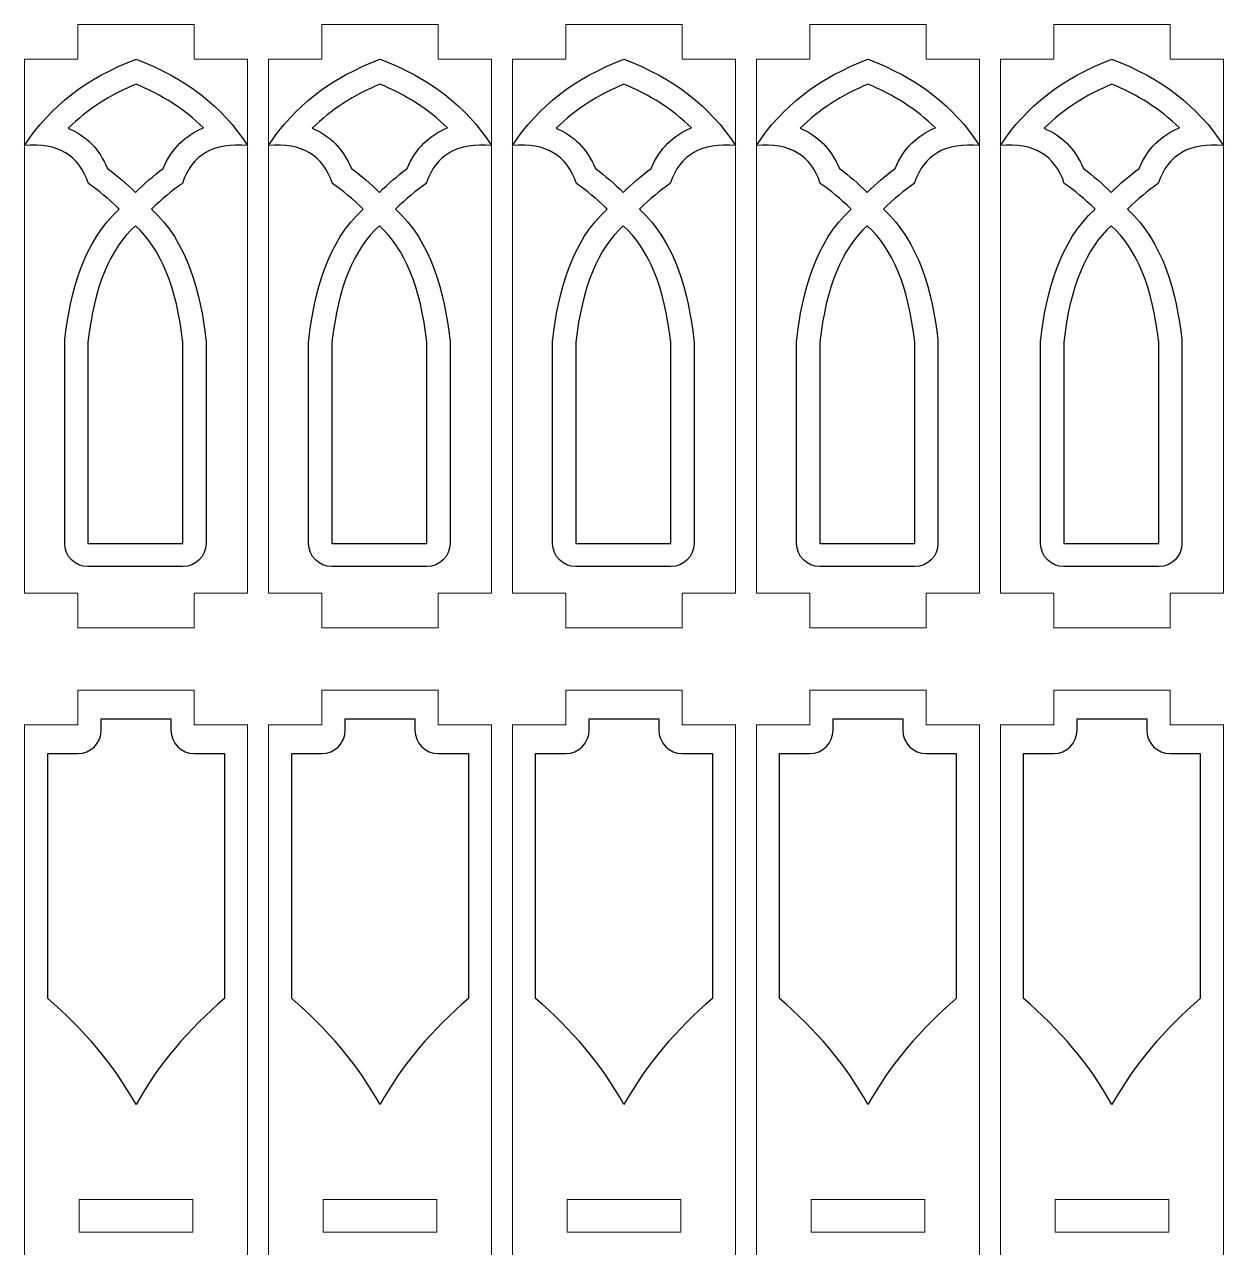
# Model space of a CAD drawing. Header units: centimetres. Extents: x -57 to 189, y -76 to 83.
# Drawn here: x 42.42 to 52.74, y -22.04 to -11.51 of the extents above; entities that cross this region are included whole.
import ezdxf

# ---------------------------------------------------------------- set-up
doc = ezdxf.new("R2010")
doc.units = ezdxf.units.CM
doc.header["$MEASUREMENT"] = 0
doc.layers.add('DEFAULT', color=7, linetype='Continuous')
doc.layers.add('layer 1', color=7, linetype='Continuous')

msp = doc.modelspace()

# ---------------------------------------------------------------- linework, layer by layer
at = {"layer": 'DEFAULT', "color": 250}
for points, knots in [([(43.98282, -14.22274), (43.93782, -13.82551), (43.82264, -13.37713), (43.51464, -13.0995), (43.51464, -13.0995), (43.60508, -13.0118), (43.69356, -12.93798), (43.78004, -12.87805), (43.78004, -12.87805), (43.86234, -12.63173), (44.04965, -12.52358), (44.34198, -12.55361), (44.34198, -12.55361), (44.12341, -12.21531), (43.80325, -11.96756), (43.38148, -11.81036), (43.38148, -11.81036), (42.96021, -11.96737), (42.64031, -12.21472), (42.42176, -12.55241), (42.42176, -12.55241), (42.70696, -12.5267), (42.89012, -12.63525), (42.97124, -12.87805), (42.97124, -12.87805), (43.05772, -12.93798), (43.14619, -13.01181), (43.23663, -13.0995), (43.23663, -13.0995), (42.92843, -13.37732), (42.81332, -13.82612), (42.76841, -14.22332), (42.76841, -14.22332), (42.76752, -14.23116), (42.76714, -14.23789), (42.76714, -14.24579), (42.76714, -14.24579), (42.76714, -14.24579), (42.76714, -15.97733), (42.76714, -15.97733), (42.76714, -15.97733), (42.76714, -16.08749), (42.85698, -16.17733), (42.96714, -16.17733), (42.96714, -16.17733), (42.96714, -16.17733), (43.78418, -16.17733), (43.78418, -16.17733), (43.78418, -16.17733), (43.89434, -16.17733), (43.98418, -16.08749), (43.98418, -15.97733), (43.98418, -15.97733), (43.98418, -15.97733), (43.98418, -14.24605), (43.98418, -14.24605), (43.98418, -14.24605), (43.98418, -14.23784), (43.98377, -14.23077), (43.98282, -14.22274)], [0, 0, 0, 0, 0.0625, 0.0625, 0.0625, 0.0625, 0.125, 0.125, 0.125, 0.125, 0.1875, 0.1875, 0.1875, 0.1875, 0.25, 0.25, 0.25, 0.25, 0.3125, 0.3125, 0.3125, 0.3125, 0.375, 0.375, 0.375, 0.375, 0.4375, 0.4375, 0.4375, 0.4375, 0.5, 0.5, 0.5, 0.5, 0.5625, 0.5625, 0.5625, 0.5625, 0.625, 0.625, 0.625, 0.625, 0.6875, 0.6875, 0.6875, 0.6875, 0.75, 0.75, 0.75, 0.75, 0.8125, 0.8125, 0.8125, 0.8125, 0.875, 0.875, 0.875, 0.875, 1, 1, 1, 1]), ([(46.08282, -14.22274), (46.03782, -13.82551), (45.92264, -13.37713), (45.61464, -13.0995), (45.61464, -13.0995), (45.70508, -13.0118), (45.79356, -12.93798), (45.88004, -12.87805), (45.88004, -12.87805), (45.96234, -12.63173), (46.14965, -12.52358), (46.44198, -12.55361), (46.44198, -12.55361), (46.22341, -12.21531), (45.90325, -11.96756), (45.48148, -11.81036), (45.48148, -11.81036), (45.06021, -11.96737), (44.74031, -12.21472), (44.52176, -12.55241), (44.52176, -12.55241), (44.80696, -12.5267), (44.99012, -12.63525), (45.07124, -12.87805), (45.07124, -12.87805), (45.15772, -12.93798), (45.24619, -13.01181), (45.33663, -13.0995), (45.33663, -13.0995), (45.02843, -13.37732), (44.91332, -13.82612), (44.86841, -14.22332), (44.86841, -14.22332), (44.86752, -14.23116), (44.86714, -14.23789), (44.86714, -14.24579), (44.86714, -14.24579), (44.86714, -14.24579), (44.86714, -15.97733), (44.86714, -15.97733), (44.86714, -15.97733), (44.86714, -16.08749), (44.95698, -16.17733), (45.06714, -16.17733), (45.06714, -16.17733), (45.06714, -16.17733), (45.88418, -16.17733), (45.88418, -16.17733), (45.88418, -16.17733), (45.99434, -16.17733), (46.08418, -16.08749), (46.08418, -15.97733), (46.08418, -15.97733), (46.08418, -15.97733), (46.08418, -14.24605), (46.08418, -14.24605), (46.08418, -14.24605), (46.08418, -14.23784), (46.08377, -14.23077), (46.08282, -14.22274)], [0, 0, 0, 0, 0.0625, 0.0625, 0.0625, 0.0625, 0.125, 0.125, 0.125, 0.125, 0.1875, 0.1875, 0.1875, 0.1875, 0.25, 0.25, 0.25, 0.25, 0.3125, 0.3125, 0.3125, 0.3125, 0.375, 0.375, 0.375, 0.375, 0.4375, 0.4375, 0.4375, 0.4375, 0.5, 0.5, 0.5, 0.5, 0.5625, 0.5625, 0.5625, 0.5625, 0.625, 0.625, 0.625, 0.625, 0.6875, 0.6875, 0.6875, 0.6875, 0.75, 0.75, 0.75, 0.75, 0.8125, 0.8125, 0.8125, 0.8125, 0.875, 0.875, 0.875, 0.875, 1, 1, 1, 1]), ([(48.18282, -14.22274), (48.13782, -13.82551), (48.02264, -13.37713), (47.71464, -13.0995), (47.71464, -13.0995), (47.80508, -13.0118), (47.89356, -12.93798), (47.98004, -12.87805), (47.98004, -12.87805), (48.06234, -12.63173), (48.24965, -12.52358), (48.54198, -12.55361), (48.54198, -12.55361), (48.32341, -12.21531), (48.00325, -11.96756), (47.58148, -11.81036), (47.58148, -11.81036), (47.16021, -11.96737), (46.84031, -12.21472), (46.62176, -12.55241), (46.62176, -12.55241), (46.90696, -12.5267), (47.09012, -12.63525), (47.17124, -12.87805), (47.17124, -12.87805), (47.25772, -12.93798), (47.34619, -13.01181), (47.43663, -13.0995), (47.43663, -13.0995), (47.12843, -13.37732), (47.01332, -13.82612), (46.96841, -14.22332), (46.96841, -14.22332), (46.96752, -14.23116), (46.96714, -14.23789), (46.96714, -14.24579), (46.96714, -14.24579), (46.96714, -14.24579), (46.96714, -15.97733), (46.96714, -15.97733), (46.96714, -15.97733), (46.96714, -16.08749), (47.05698, -16.17733), (47.16714, -16.17733), (47.16714, -16.17733), (47.16714, -16.17733), (47.98418, -16.17733), (47.98418, -16.17733), (47.98418, -16.17733), (48.09434, -16.17733), (48.18418, -16.08749), (48.18418, -15.97733), (48.18418, -15.97733), (48.18418, -15.97733), (48.18418, -14.24605), (48.18418, -14.24605), (48.18418, -14.24605), (48.18418, -14.23784), (48.18377, -14.23077), (48.18282, -14.22274)], [0, 0, 0, 0, 0.0625, 0.0625, 0.0625, 0.0625, 0.125, 0.125, 0.125, 0.125, 0.1875, 0.1875, 0.1875, 0.1875, 0.25, 0.25, 0.25, 0.25, 0.3125, 0.3125, 0.3125, 0.3125, 0.375, 0.375, 0.375, 0.375, 0.4375, 0.4375, 0.4375, 0.4375, 0.5, 0.5, 0.5, 0.5, 0.5625, 0.5625, 0.5625, 0.5625, 0.625, 0.625, 0.625, 0.625, 0.6875, 0.6875, 0.6875, 0.6875, 0.75, 0.75, 0.75, 0.75, 0.8125, 0.8125, 0.8125, 0.8125, 0.875, 0.875, 0.875, 0.875, 1, 1, 1, 1]), ([(50.28282, -14.22274), (50.23782, -13.82551), (50.12264, -13.37713), (49.81464, -13.0995), (49.81464, -13.0995), (49.90508, -13.0118), (49.99356, -12.93798), (50.08004, -12.87805), (50.08004, -12.87805), (50.16234, -12.63173), (50.34965, -12.52358), (50.64198, -12.55361), (50.64198, -12.55361), (50.42341, -12.21531), (50.10325, -11.96756), (49.68148, -11.81036), (49.68148, -11.81036), (49.26021, -11.96737), (48.94031, -12.21472), (48.72176, -12.55241), (48.72176, -12.55241), (49.00696, -12.5267), (49.19012, -12.63525), (49.27124, -12.87805), (49.27124, -12.87805), (49.35772, -12.93798), (49.44619, -13.01181), (49.53663, -13.0995), (49.53663, -13.0995), (49.22843, -13.37732), (49.11332, -13.82612), (49.06841, -14.22332), (49.06841, -14.22332), (49.06752, -14.23116), (49.06714, -14.23789), (49.06714, -14.24579), (49.06714, -14.24579), (49.06714, -14.24579), (49.06714, -15.97733), (49.06714, -15.97733), (49.06714, -15.97733), (49.06714, -16.08749), (49.15698, -16.17733), (49.26714, -16.17733), (49.26714, -16.17733), (49.26714, -16.17733), (50.08418, -16.17733), (50.08418, -16.17733), (50.08418, -16.17733), (50.19434, -16.17733), (50.28418, -16.08749), (50.28418, -15.97733), (50.28418, -15.97733), (50.28418, -15.97733), (50.28418, -14.24605), (50.28418, -14.24605), (50.28418, -14.24605), (50.28418, -14.23784), (50.28377, -14.23077), (50.28282, -14.22274)], [0, 0, 0, 0, 0.0625, 0.0625, 0.0625, 0.0625, 0.125, 0.125, 0.125, 0.125, 0.1875, 0.1875, 0.1875, 0.1875, 0.25, 0.25, 0.25, 0.25, 0.3125, 0.3125, 0.3125, 0.3125, 0.375, 0.375, 0.375, 0.375, 0.4375, 0.4375, 0.4375, 0.4375, 0.5, 0.5, 0.5, 0.5, 0.5625, 0.5625, 0.5625, 0.5625, 0.625, 0.625, 0.625, 0.625, 0.6875, 0.6875, 0.6875, 0.6875, 0.75, 0.75, 0.75, 0.75, 0.8125, 0.8125, 0.8125, 0.8125, 0.875, 0.875, 0.875, 0.875, 1, 1, 1, 1]), ([(52.38282, -14.22274), (52.33782, -13.82551), (52.22264, -13.37713), (51.91464, -13.0995), (51.91464, -13.0995), (52.00508, -13.0118), (52.09356, -12.93798), (52.18004, -12.87805), (52.18004, -12.87805), (52.26234, -12.63173), (52.44965, -12.52358), (52.74198, -12.55361), (52.74198, -12.55361), (52.52341, -12.21531), (52.20325, -11.96756), (51.78148, -11.81036), (51.78148, -11.81036), (51.36021, -11.96737), (51.04031, -12.21472), (50.82176, -12.55241), (50.82176, -12.55241), (51.10696, -12.5267), (51.29012, -12.63525), (51.37124, -12.87805), (51.37124, -12.87805), (51.45772, -12.93798), (51.54619, -13.01181), (51.63663, -13.0995), (51.63663, -13.0995), (51.32843, -13.37732), (51.21332, -13.82612), (51.16841, -14.22332), (51.16841, -14.22332), (51.16752, -14.23116), (51.16714, -14.23789), (51.16714, -14.24579), (51.16714, -14.24579), (51.16714, -14.24579), (51.16714, -15.97733), (51.16714, -15.97733), (51.16714, -15.97733), (51.16714, -16.08749), (51.25698, -16.17733), (51.36714, -16.17733), (51.36714, -16.17733), (51.36714, -16.17733), (52.18418, -16.17733), (52.18418, -16.17733), (52.18418, -16.17733), (52.29434, -16.17733), (52.38418, -16.08749), (52.38418, -15.97733), (52.38418, -15.97733), (52.38418, -15.97733), (52.38418, -14.24605), (52.38418, -14.24605), (52.38418, -14.24605), (52.38418, -14.23784), (52.38377, -14.23077), (52.38282, -14.22274)], [0, 0, 0, 0, 0.0625, 0.0625, 0.0625, 0.0625, 0.125, 0.125, 0.125, 0.125, 0.1875, 0.1875, 0.1875, 0.1875, 0.25, 0.25, 0.25, 0.25, 0.3125, 0.3125, 0.3125, 0.3125, 0.375, 0.375, 0.375, 0.375, 0.4375, 0.4375, 0.4375, 0.4375, 0.5, 0.5, 0.5, 0.5, 0.5625, 0.5625, 0.5625, 0.5625, 0.625, 0.625, 0.625, 0.625, 0.6875, 0.6875, 0.6875, 0.6875, 0.75, 0.75, 0.75, 0.75, 0.8125, 0.8125, 0.8125, 0.8125, 0.875, 0.875, 0.875, 0.875, 1, 1, 1, 1]), ([(43.13675, -12.75071), (43.06411, -12.57986), (42.94646, -12.46563), (42.79762, -12.40396), (42.79762, -12.40396), (42.96231, -12.23969), (43.15993, -12.11617), (43.38148, -12.02512), (43.38148, -12.02512), (43.60154, -12.11556), (43.79796, -12.23802), (43.96197, -12.40061), (43.96197, -12.40061), (43.80955, -12.46124), (43.68871, -12.57618), (43.61453, -12.75071), (43.61453, -12.75071), (43.53064, -12.81304), (43.45108, -12.88237), (43.37564, -12.95557), (43.37564, -12.95557), (43.3002, -12.88237), (43.22063, -12.81303), (43.13675, -12.75071)], [0, 0, 0, 0, 0.14285714, 0.14285714, 0.14285714, 0.14285714, 0.28571429, 0.28571429, 0.28571429, 0.28571429, 0.42857143, 0.42857143, 0.42857143, 0.42857143, 0.57142857, 0.57142857, 0.57142857, 0.57142857, 0.71428571, 0.71428571, 0.71428571, 0.71428571, 1, 1, 1, 1]), ([(45.23675, -12.75071), (45.16411, -12.57986), (45.04646, -12.46563), (44.89762, -12.40396), (44.89762, -12.40396), (45.06231, -12.23969), (45.25993, -12.11617), (45.48148, -12.02512), (45.48148, -12.02512), (45.70154, -12.11556), (45.89796, -12.23802), (46.06197, -12.40061), (46.06197, -12.40061), (45.90955, -12.46124), (45.78871, -12.57618), (45.71453, -12.75071), (45.71453, -12.75071), (45.63064, -12.81304), (45.55108, -12.88237), (45.47564, -12.95557), (45.47564, -12.95557), (45.4002, -12.88237), (45.32063, -12.81303), (45.23675, -12.75071)], [0, 0, 0, 0, 0.14285714, 0.14285714, 0.14285714, 0.14285714, 0.28571429, 0.28571429, 0.28571429, 0.28571429, 0.42857143, 0.42857143, 0.42857143, 0.42857143, 0.57142857, 0.57142857, 0.57142857, 0.57142857, 0.71428571, 0.71428571, 0.71428571, 0.71428571, 1, 1, 1, 1]), ([(47.33675, -12.75071), (47.26411, -12.57986), (47.14646, -12.46563), (46.99762, -12.40396), (46.99762, -12.40396), (47.16231, -12.23969), (47.35993, -12.11617), (47.58148, -12.02512), (47.58148, -12.02512), (47.80154, -12.11556), (47.99796, -12.23802), (48.16197, -12.40061), (48.16197, -12.40061), (48.00955, -12.46124), (47.88871, -12.57618), (47.81453, -12.75071), (47.81453, -12.75071), (47.73064, -12.81304), (47.65108, -12.88237), (47.57564, -12.95557), (47.57564, -12.95557), (47.5002, -12.88237), (47.42063, -12.81303), (47.33675, -12.75071)], [0, 0, 0, 0, 0.14285714, 0.14285714, 0.14285714, 0.14285714, 0.28571429, 0.28571429, 0.28571429, 0.28571429, 0.42857143, 0.42857143, 0.42857143, 0.42857143, 0.57142857, 0.57142857, 0.57142857, 0.57142857, 0.71428571, 0.71428571, 0.71428571, 0.71428571, 1, 1, 1, 1]), ([(49.43675, -12.75071), (49.36411, -12.57986), (49.24646, -12.46563), (49.09762, -12.40396), (49.09762, -12.40396), (49.26231, -12.23969), (49.45993, -12.11617), (49.68148, -12.02512), (49.68148, -12.02512), (49.90154, -12.11556), (50.09796, -12.23802), (50.26197, -12.40061), (50.26197, -12.40061), (50.10955, -12.46124), (49.98871, -12.57618), (49.91453, -12.75071), (49.91453, -12.75071), (49.83064, -12.81304), (49.75108, -12.88237), (49.67564, -12.95557), (49.67564, -12.95557), (49.6002, -12.88237), (49.52063, -12.81303), (49.43675, -12.75071)], [0, 0, 0, 0, 0.14285714, 0.14285714, 0.14285714, 0.14285714, 0.28571429, 0.28571429, 0.28571429, 0.28571429, 0.42857143, 0.42857143, 0.42857143, 0.42857143, 0.57142857, 0.57142857, 0.57142857, 0.57142857, 0.71428571, 0.71428571, 0.71428571, 0.71428571, 1, 1, 1, 1]), ([(51.53675, -12.75071), (51.46411, -12.57986), (51.34646, -12.46563), (51.19762, -12.40396), (51.19762, -12.40396), (51.36231, -12.23969), (51.55993, -12.11617), (51.78148, -12.02512), (51.78148, -12.02512), (52.00154, -12.11556), (52.19796, -12.23802), (52.36197, -12.40061), (52.36197, -12.40061), (52.20955, -12.46124), (52.08871, -12.57618), (52.01453, -12.75071), (52.01453, -12.75071), (51.93064, -12.81304), (51.85108, -12.88237), (51.77564, -12.95557), (51.77564, -12.95557), (51.7002, -12.88237), (51.62063, -12.81303), (51.53675, -12.75071)], [0, 0, 0, 0, 0.14285714, 0.14285714, 0.14285714, 0.14285714, 0.28571429, 0.28571429, 0.28571429, 0.28571429, 0.42857143, 0.42857143, 0.42857143, 0.42857143, 0.57142857, 0.57142857, 0.57142857, 0.57142857, 0.71428571, 0.71428571, 0.71428571, 0.71428571, 1, 1, 1, 1]), ([(43.37564, -13.2435), (43.59434, -13.43731), (43.73051, -13.77142), (43.78415, -14.24579), (43.78415, -14.24579), (43.78415, -14.24579), (43.78418, -14.24605), (43.78418, -14.24605), (43.78418, -14.24605), (43.78418, -14.24605), (43.78418, -15.97733), (43.78418, -15.97733), (43.78418, -15.97733), (43.78418, -15.97733), (42.96714, -15.97733), (42.96714, -15.97733), (42.96714, -15.97733), (42.96714, -15.97733), (42.96714, -14.24579), (42.96714, -14.24579), (42.96714, -14.24579), (43.02078, -13.77142), (43.15694, -13.43731), (43.37564, -13.2435)], [0, 0, 0, 0, 0.14285714, 0.14285714, 0.14285714, 0.14285714, 0.28571429, 0.28571429, 0.28571429, 0.28571429, 0.42857143, 0.42857143, 0.42857143, 0.42857143, 0.57142857, 0.57142857, 0.57142857, 0.57142857, 0.71428571, 0.71428571, 0.71428571, 0.71428571, 1, 1, 1, 1]), ([(45.47564, -13.2435), (45.69434, -13.43731), (45.83051, -13.77142), (45.88415, -14.24579), (45.88415, -14.24579), (45.88415, -14.24579), (45.88418, -14.24605), (45.88418, -14.24605), (45.88418, -14.24605), (45.88418, -14.24605), (45.88418, -15.97733), (45.88418, -15.97733), (45.88418, -15.97733), (45.88418, -15.97733), (45.06714, -15.97733), (45.06714, -15.97733), (45.06714, -15.97733), (45.06714, -15.97733), (45.06714, -14.24579), (45.06714, -14.24579), (45.06714, -14.24579), (45.12078, -13.77142), (45.25694, -13.43731), (45.47564, -13.2435)], [0, 0, 0, 0, 0.14285714, 0.14285714, 0.14285714, 0.14285714, 0.28571429, 0.28571429, 0.28571429, 0.28571429, 0.42857143, 0.42857143, 0.42857143, 0.42857143, 0.57142857, 0.57142857, 0.57142857, 0.57142857, 0.71428571, 0.71428571, 0.71428571, 0.71428571, 1, 1, 1, 1]), ([(47.57564, -13.2435), (47.79434, -13.43731), (47.93051, -13.77142), (47.98415, -14.24579), (47.98415, -14.24579), (47.98415, -14.24579), (47.98418, -14.24605), (47.98418, -14.24605), (47.98418, -14.24605), (47.98418, -14.24605), (47.98418, -15.97733), (47.98418, -15.97733), (47.98418, -15.97733), (47.98418, -15.97733), (47.16714, -15.97733), (47.16714, -15.97733), (47.16714, -15.97733), (47.16714, -15.97733), (47.16714, -14.24579), (47.16714, -14.24579), (47.16714, -14.24579), (47.22078, -13.77142), (47.35694, -13.43731), (47.57564, -13.2435)], [0, 0, 0, 0, 0.14285714, 0.14285714, 0.14285714, 0.14285714, 0.28571429, 0.28571429, 0.28571429, 0.28571429, 0.42857143, 0.42857143, 0.42857143, 0.42857143, 0.57142857, 0.57142857, 0.57142857, 0.57142857, 0.71428571, 0.71428571, 0.71428571, 0.71428571, 1, 1, 1, 1]), ([(49.67564, -13.2435), (49.89434, -13.43731), (50.03051, -13.77142), (50.08415, -14.24579), (50.08415, -14.24579), (50.08415, -14.24579), (50.08418, -14.24605), (50.08418, -14.24605), (50.08418, -14.24605), (50.08418, -14.24605), (50.08418, -15.97733), (50.08418, -15.97733), (50.08418, -15.97733), (50.08418, -15.97733), (49.26714, -15.97733), (49.26714, -15.97733), (49.26714, -15.97733), (49.26714, -15.97733), (49.26714, -14.24579), (49.26714, -14.24579), (49.26714, -14.24579), (49.32078, -13.77142), (49.45694, -13.43731), (49.67564, -13.2435)], [0, 0, 0, 0, 0.14285714, 0.14285714, 0.14285714, 0.14285714, 0.28571429, 0.28571429, 0.28571429, 0.28571429, 0.42857143, 0.42857143, 0.42857143, 0.42857143, 0.57142857, 0.57142857, 0.57142857, 0.57142857, 0.71428571, 0.71428571, 0.71428571, 0.71428571, 1, 1, 1, 1]), ([(51.77564, -13.2435), (51.99434, -13.43731), (52.13051, -13.77142), (52.18415, -14.24579), (52.18415, -14.24579), (52.18415, -14.24579), (52.18418, -14.24605), (52.18418, -14.24605), (52.18418, -14.24605), (52.18418, -14.24605), (52.18418, -15.97733), (52.18418, -15.97733), (52.18418, -15.97733), (52.18418, -15.97733), (51.36714, -15.97733), (51.36714, -15.97733), (51.36714, -15.97733), (51.36714, -15.97733), (51.36714, -14.24579), (51.36714, -14.24579), (51.36714, -14.24579), (51.42078, -13.77142), (51.55694, -13.43731), (51.77564, -13.2435)], [0, 0, 0, 0, 0.14285714, 0.14285714, 0.14285714, 0.14285714, 0.28571429, 0.28571429, 0.28571429, 0.28571429, 0.42857143, 0.42857143, 0.42857143, 0.42857143, 0.57142857, 0.57142857, 0.57142857, 0.57142857, 0.71428571, 0.71428571, 0.71428571, 0.71428571, 1, 1, 1, 1]), ([(44.14199, -19.89428), (44.14199, -19.89428), (44.14199, -17.78616), (44.14199, -17.78616), (44.14199, -17.78616), (44.14199, -17.78616), (43.88148, -17.78616), (43.88148, -17.78616), (43.88148, -17.78616), (43.77132, -17.78616), (43.68148, -17.69632), (43.68148, -17.58616), (43.68148, -17.58616), (43.68148, -17.58616), (43.68148, -17.48616), (43.68148, -17.48616), (43.68148, -17.48616), (43.68148, -17.48616), (43.08148, -17.48616), (43.08148, -17.48616), (43.08148, -17.48616), (43.08148, -17.48616), (43.08148, -17.58616), (43.08148, -17.58616), (43.08148, -17.58616), (43.08148, -17.69632), (42.99164, -17.78616), (42.88148, -17.78616), (42.88148, -17.78616), (42.88148, -17.78616), (42.62098, -17.78616), (42.62098, -17.78616), (42.62098, -17.78616), (42.62098, -17.78616), (42.62098, -19.89429), (42.62098, -19.89429), (42.62098, -19.89429), (42.92527, -20.15722), (43.18935, -20.45992), (43.38148, -20.80832), (43.38148, -20.80832), (43.57361, -20.45991), (43.8377, -20.15721), (44.14199, -19.89428)], [0, 0, 0, 0, 0.08333333, 0.08333333, 0.08333333, 0.08333333, 0.16666667, 0.16666667, 0.16666667, 0.16666667, 0.25, 0.25, 0.25, 0.25, 0.33333333, 0.33333333, 0.33333333, 0.33333333, 0.41666667, 0.41666667, 0.41666667, 0.41666667, 0.5, 0.5, 0.5, 0.5, 0.58333333, 0.58333333, 0.58333333, 0.58333333, 0.66666667, 0.66666667, 0.66666667, 0.66666667, 0.75, 0.75, 0.75, 0.75, 0.83333333, 0.83333333, 0.83333333, 0.83333333, 1, 1, 1, 1]), ([(46.24199, -19.89428), (46.24199, -19.89428), (46.24199, -17.78616), (46.24199, -17.78616), (46.24199, -17.78616), (46.24199, -17.78616), (45.98148, -17.78616), (45.98148, -17.78616), (45.98148, -17.78616), (45.87132, -17.78616), (45.78148, -17.69632), (45.78148, -17.58616), (45.78148, -17.58616), (45.78148, -17.58616), (45.78148, -17.48616), (45.78148, -17.48616), (45.78148, -17.48616), (45.78148, -17.48616), (45.18148, -17.48616), (45.18148, -17.48616), (45.18148, -17.48616), (45.18148, -17.48616), (45.18148, -17.58616), (45.18148, -17.58616), (45.18148, -17.58616), (45.18148, -17.69632), (45.09164, -17.78616), (44.98148, -17.78616), (44.98148, -17.78616), (44.98148, -17.78616), (44.72098, -17.78616), (44.72098, -17.78616), (44.72098, -17.78616), (44.72098, -17.78616), (44.72098, -19.89429), (44.72098, -19.89429), (44.72098, -19.89429), (45.02527, -20.15722), (45.28935, -20.45992), (45.48148, -20.80832), (45.48148, -20.80832), (45.67361, -20.45991), (45.9377, -20.15721), (46.24199, -19.89428)], [0, 0, 0, 0, 0.08333333, 0.08333333, 0.08333333, 0.08333333, 0.16666667, 0.16666667, 0.16666667, 0.16666667, 0.25, 0.25, 0.25, 0.25, 0.33333333, 0.33333333, 0.33333333, 0.33333333, 0.41666667, 0.41666667, 0.41666667, 0.41666667, 0.5, 0.5, 0.5, 0.5, 0.58333333, 0.58333333, 0.58333333, 0.58333333, 0.66666667, 0.66666667, 0.66666667, 0.66666667, 0.75, 0.75, 0.75, 0.75, 0.83333333, 0.83333333, 0.83333333, 0.83333333, 1, 1, 1, 1]), ([(48.34199, -19.89428), (48.34199, -19.89428), (48.34199, -17.78616), (48.34199, -17.78616), (48.34199, -17.78616), (48.34199, -17.78616), (48.08148, -17.78616), (48.08148, -17.78616), (48.08148, -17.78616), (47.97132, -17.78616), (47.88148, -17.69632), (47.88148, -17.58616), (47.88148, -17.58616), (47.88148, -17.58616), (47.88148, -17.48616), (47.88148, -17.48616), (47.88148, -17.48616), (47.88148, -17.48616), (47.28148, -17.48616), (47.28148, -17.48616), (47.28148, -17.48616), (47.28148, -17.48616), (47.28148, -17.58616), (47.28148, -17.58616), (47.28148, -17.58616), (47.28148, -17.69632), (47.19164, -17.78616), (47.08148, -17.78616), (47.08148, -17.78616), (47.08148, -17.78616), (46.82098, -17.78616), (46.82098, -17.78616), (46.82098, -17.78616), (46.82098, -17.78616), (46.82098, -19.89429), (46.82098, -19.89429), (46.82098, -19.89429), (47.12527, -20.15722), (47.38935, -20.45992), (47.58148, -20.80832), (47.58148, -20.80832), (47.77361, -20.45991), (48.0377, -20.15721), (48.34199, -19.89428)], [0, 0, 0, 0, 0.08333333, 0.08333333, 0.08333333, 0.08333333, 0.16666667, 0.16666667, 0.16666667, 0.16666667, 0.25, 0.25, 0.25, 0.25, 0.33333333, 0.33333333, 0.33333333, 0.33333333, 0.41666667, 0.41666667, 0.41666667, 0.41666667, 0.5, 0.5, 0.5, 0.5, 0.58333333, 0.58333333, 0.58333333, 0.58333333, 0.66666667, 0.66666667, 0.66666667, 0.66666667, 0.75, 0.75, 0.75, 0.75, 0.83333333, 0.83333333, 0.83333333, 0.83333333, 1, 1, 1, 1]), ([(50.44199, -19.89428), (50.44199, -19.89428), (50.44199, -17.78616), (50.44199, -17.78616), (50.44199, -17.78616), (50.44199, -17.78616), (50.18148, -17.78616), (50.18148, -17.78616), (50.18148, -17.78616), (50.07132, -17.78616), (49.98148, -17.69632), (49.98148, -17.58616), (49.98148, -17.58616), (49.98148, -17.58616), (49.98148, -17.48616), (49.98148, -17.48616), (49.98148, -17.48616), (49.98148, -17.48616), (49.38148, -17.48616), (49.38148, -17.48616), (49.38148, -17.48616), (49.38148, -17.48616), (49.38148, -17.58616), (49.38148, -17.58616), (49.38148, -17.58616), (49.38148, -17.69632), (49.29164, -17.78616), (49.18148, -17.78616), (49.18148, -17.78616), (49.18148, -17.78616), (48.92098, -17.78616), (48.92098, -17.78616), (48.92098, -17.78616), (48.92098, -17.78616), (48.92098, -19.89429), (48.92098, -19.89429), (48.92098, -19.89429), (49.22527, -20.15722), (49.48935, -20.45992), (49.68148, -20.80832), (49.68148, -20.80832), (49.87361, -20.45991), (50.1377, -20.15721), (50.44199, -19.89428)], [0, 0, 0, 0, 0.08333333, 0.08333333, 0.08333333, 0.08333333, 0.16666667, 0.16666667, 0.16666667, 0.16666667, 0.25, 0.25, 0.25, 0.25, 0.33333333, 0.33333333, 0.33333333, 0.33333333, 0.41666667, 0.41666667, 0.41666667, 0.41666667, 0.5, 0.5, 0.5, 0.5, 0.58333333, 0.58333333, 0.58333333, 0.58333333, 0.66666667, 0.66666667, 0.66666667, 0.66666667, 0.75, 0.75, 0.75, 0.75, 0.83333333, 0.83333333, 0.83333333, 0.83333333, 1, 1, 1, 1]), ([(52.54199, -19.89428), (52.54199, -19.89428), (52.54199, -17.78616), (52.54199, -17.78616), (52.54199, -17.78616), (52.54199, -17.78616), (52.28148, -17.78616), (52.28148, -17.78616), (52.28148, -17.78616), (52.17132, -17.78616), (52.08148, -17.69632), (52.08148, -17.58616), (52.08148, -17.58616), (52.08148, -17.58616), (52.08148, -17.48616), (52.08148, -17.48616), (52.08148, -17.48616), (52.08148, -17.48616), (51.48148, -17.48616), (51.48148, -17.48616), (51.48148, -17.48616), (51.48148, -17.48616), (51.48148, -17.58616), (51.48148, -17.58616), (51.48148, -17.58616), (51.48148, -17.69632), (51.39164, -17.78616), (51.28148, -17.78616), (51.28148, -17.78616), (51.28148, -17.78616), (51.02098, -17.78616), (51.02098, -17.78616), (51.02098, -17.78616), (51.02098, -17.78616), (51.02098, -19.89429), (51.02098, -19.89429), (51.02098, -19.89429), (51.32527, -20.15722), (51.58935, -20.45992), (51.78148, -20.80832), (51.78148, -20.80832), (51.97361, -20.45991), (52.2377, -20.15721), (52.54199, -19.89428)], [0, 0, 0, 0, 0.08333333, 0.08333333, 0.08333333, 0.08333333, 0.16666667, 0.16666667, 0.16666667, 0.16666667, 0.25, 0.25, 0.25, 0.25, 0.33333333, 0.33333333, 0.33333333, 0.33333333, 0.41666667, 0.41666667, 0.41666667, 0.41666667, 0.5, 0.5, 0.5, 0.5, 0.58333333, 0.58333333, 0.58333333, 0.58333333, 0.66666667, 0.66666667, 0.66666667, 0.66666667, 0.75, 0.75, 0.75, 0.75, 0.83333333, 0.83333333, 0.83333333, 0.83333333, 1, 1, 1, 1])]:
    msp.add_open_spline(points, degree=3, knots=knots, dxfattribs=at)
at = {"layer": 'layer 1', "color": 250, "lineweight": 9}
for points in [[(42.89148, -21.90486), (43.87148, -21.90486), (43.87148, -21.62486), (42.89148, -21.62486), (42.89148, -21.90486)], [(44.99148, -21.90486), (45.97148, -21.90486), (45.97148, -21.62486), (44.99148, -21.62486), (44.99148, -21.90486)], [(47.09148, -21.90486), (48.07148, -21.90486), (48.07148, -21.62486), (47.09148, -21.62486), (47.09148, -21.90486)], [(49.19148, -21.90486), (50.17148, -21.90486), (50.17148, -21.62486), (49.19148, -21.62486), (49.19148, -21.90486)], [(51.29148, -21.90486), (52.27148, -21.90486), (52.27148, -21.62486), (51.29148, -21.62486), (51.29148, -21.90486)]]:
    msp.add_lwpolyline(points, close=True, dxfattribs=at)
for points, knots in [([(43.88148, -11.81036), (43.88148, -11.81036), (43.88148, -11.51036), (43.88148, -11.51036), (43.88148, -11.51036), (43.88148, -11.51036), (42.88148, -11.51036), (42.88148, -11.51036), (42.88148, -11.51036), (42.88148, -11.51036), (42.88148, -11.81036), (42.88148, -11.81036), (42.88148, -11.81036), (42.88148, -11.81036), (42.42098, -11.81036), (42.42098, -11.81036), (42.42098, -11.81036), (42.42098, -11.81036), (42.42098, -16.40479), (42.42098, -16.40479), (42.42098, -16.40479), (42.42098, -16.40479), (42.88148, -16.40479), (42.88148, -16.40479), (42.88148, -16.40479), (42.88148, -16.40479), (42.88148, -16.70479), (42.88148, -16.70479), (42.88148, -16.70479), (42.88148, -16.70479), (43.88148, -16.70479), (43.88148, -16.70479), (43.88148, -16.70479), (43.88148, -16.70479), (43.88148, -16.40479), (43.88148, -16.40479), (43.88148, -16.40479), (43.88148, -16.40479), (44.34199, -16.40479), (44.34199, -16.40479), (44.34199, -16.40479), (44.34199, -16.40479), (44.34199, -11.81036), (44.34199, -11.81036), (44.34199, -11.81036), (44.34199, -11.81036), (43.88148, -11.81036), (43.88148, -11.81036)], [0, 0, 0, 0, 0.07692308, 0.07692308, 0.07692308, 0.07692308, 0.15384615, 0.15384615, 0.15384615, 0.15384615, 0.23076923, 0.23076923, 0.23076923, 0.23076923, 0.30769231, 0.30769231, 0.30769231, 0.30769231, 0.38461538, 0.38461538, 0.38461538, 0.38461538, 0.46153846, 0.46153846, 0.46153846, 0.46153846, 0.53846154, 0.53846154, 0.53846154, 0.53846154, 0.61538462, 0.61538462, 0.61538462, 0.61538462, 0.69230769, 0.69230769, 0.69230769, 0.69230769, 0.76923077, 0.76923077, 0.76923077, 0.76923077, 0.84615385, 0.84615385, 0.84615385, 0.84615385, 1, 1, 1, 1]), ([(45.98148, -11.81036), (45.98148, -11.81036), (45.98148, -11.51036), (45.98148, -11.51036), (45.98148, -11.51036), (45.98148, -11.51036), (44.98148, -11.51036), (44.98148, -11.51036), (44.98148, -11.51036), (44.98148, -11.51036), (44.98148, -11.81036), (44.98148, -11.81036), (44.98148, -11.81036), (44.98148, -11.81036), (44.52098, -11.81036), (44.52098, -11.81036), (44.52098, -11.81036), (44.52098, -11.81036), (44.52098, -16.40479), (44.52098, -16.40479), (44.52098, -16.40479), (44.52098, -16.40479), (44.98148, -16.40479), (44.98148, -16.40479), (44.98148, -16.40479), (44.98148, -16.40479), (44.98148, -16.70479), (44.98148, -16.70479), (44.98148, -16.70479), (44.98148, -16.70479), (45.98148, -16.70479), (45.98148, -16.70479), (45.98148, -16.70479), (45.98148, -16.70479), (45.98148, -16.40479), (45.98148, -16.40479), (45.98148, -16.40479), (45.98148, -16.40479), (46.44199, -16.40479), (46.44199, -16.40479), (46.44199, -16.40479), (46.44199, -16.40479), (46.44199, -11.81036), (46.44199, -11.81036), (46.44199, -11.81036), (46.44199, -11.81036), (45.98148, -11.81036), (45.98148, -11.81036)], [0, 0, 0, 0, 0.07692308, 0.07692308, 0.07692308, 0.07692308, 0.15384615, 0.15384615, 0.15384615, 0.15384615, 0.23076923, 0.23076923, 0.23076923, 0.23076923, 0.30769231, 0.30769231, 0.30769231, 0.30769231, 0.38461538, 0.38461538, 0.38461538, 0.38461538, 0.46153846, 0.46153846, 0.46153846, 0.46153846, 0.53846154, 0.53846154, 0.53846154, 0.53846154, 0.61538462, 0.61538462, 0.61538462, 0.61538462, 0.69230769, 0.69230769, 0.69230769, 0.69230769, 0.76923077, 0.76923077, 0.76923077, 0.76923077, 0.84615385, 0.84615385, 0.84615385, 0.84615385, 1, 1, 1, 1]), ([(48.08148, -11.81036), (48.08148, -11.81036), (48.08148, -11.51036), (48.08148, -11.51036), (48.08148, -11.51036), (48.08148, -11.51036), (47.08148, -11.51036), (47.08148, -11.51036), (47.08148, -11.51036), (47.08148, -11.51036), (47.08148, -11.81036), (47.08148, -11.81036), (47.08148, -11.81036), (47.08148, -11.81036), (46.62098, -11.81036), (46.62098, -11.81036), (46.62098, -11.81036), (46.62098, -11.81036), (46.62098, -16.40479), (46.62098, -16.40479), (46.62098, -16.40479), (46.62098, -16.40479), (47.08148, -16.40479), (47.08148, -16.40479), (47.08148, -16.40479), (47.08148, -16.40479), (47.08148, -16.70479), (47.08148, -16.70479), (47.08148, -16.70479), (47.08148, -16.70479), (48.08148, -16.70479), (48.08148, -16.70479), (48.08148, -16.70479), (48.08148, -16.70479), (48.08148, -16.40479), (48.08148, -16.40479), (48.08148, -16.40479), (48.08148, -16.40479), (48.54199, -16.40479), (48.54199, -16.40479), (48.54199, -16.40479), (48.54199, -16.40479), (48.54199, -11.81036), (48.54199, -11.81036), (48.54199, -11.81036), (48.54199, -11.81036), (48.08148, -11.81036), (48.08148, -11.81036)], [0, 0, 0, 0, 0.07692308, 0.07692308, 0.07692308, 0.07692308, 0.15384615, 0.15384615, 0.15384615, 0.15384615, 0.23076923, 0.23076923, 0.23076923, 0.23076923, 0.30769231, 0.30769231, 0.30769231, 0.30769231, 0.38461538, 0.38461538, 0.38461538, 0.38461538, 0.46153846, 0.46153846, 0.46153846, 0.46153846, 0.53846154, 0.53846154, 0.53846154, 0.53846154, 0.61538462, 0.61538462, 0.61538462, 0.61538462, 0.69230769, 0.69230769, 0.69230769, 0.69230769, 0.76923077, 0.76923077, 0.76923077, 0.76923077, 0.84615385, 0.84615385, 0.84615385, 0.84615385, 1, 1, 1, 1]), ([(50.18148, -11.81036), (50.18148, -11.81036), (50.18148, -11.51036), (50.18148, -11.51036), (50.18148, -11.51036), (50.18148, -11.51036), (49.18148, -11.51036), (49.18148, -11.51036), (49.18148, -11.51036), (49.18148, -11.51036), (49.18148, -11.81036), (49.18148, -11.81036), (49.18148, -11.81036), (49.18148, -11.81036), (48.72098, -11.81036), (48.72098, -11.81036), (48.72098, -11.81036), (48.72098, -11.81036), (48.72098, -16.40479), (48.72098, -16.40479), (48.72098, -16.40479), (48.72098, -16.40479), (49.18148, -16.40479), (49.18148, -16.40479), (49.18148, -16.40479), (49.18148, -16.40479), (49.18148, -16.70479), (49.18148, -16.70479), (49.18148, -16.70479), (49.18148, -16.70479), (50.18148, -16.70479), (50.18148, -16.70479), (50.18148, -16.70479), (50.18148, -16.70479), (50.18148, -16.40479), (50.18148, -16.40479), (50.18148, -16.40479), (50.18148, -16.40479), (50.64199, -16.40479), (50.64199, -16.40479), (50.64199, -16.40479), (50.64199, -16.40479), (50.64199, -11.81036), (50.64199, -11.81036), (50.64199, -11.81036), (50.64199, -11.81036), (50.18148, -11.81036), (50.18148, -11.81036)], [0, 0, 0, 0, 0.07692308, 0.07692308, 0.07692308, 0.07692308, 0.15384615, 0.15384615, 0.15384615, 0.15384615, 0.23076923, 0.23076923, 0.23076923, 0.23076923, 0.30769231, 0.30769231, 0.30769231, 0.30769231, 0.38461538, 0.38461538, 0.38461538, 0.38461538, 0.46153846, 0.46153846, 0.46153846, 0.46153846, 0.53846154, 0.53846154, 0.53846154, 0.53846154, 0.61538462, 0.61538462, 0.61538462, 0.61538462, 0.69230769, 0.69230769, 0.69230769, 0.69230769, 0.76923077, 0.76923077, 0.76923077, 0.76923077, 0.84615385, 0.84615385, 0.84615385, 0.84615385, 1, 1, 1, 1]), ([(52.28148, -11.81036), (52.28148, -11.81036), (52.28148, -11.51036), (52.28148, -11.51036), (52.28148, -11.51036), (52.28148, -11.51036), (51.28148, -11.51036), (51.28148, -11.51036), (51.28148, -11.51036), (51.28148, -11.51036), (51.28148, -11.81036), (51.28148, -11.81036), (51.28148, -11.81036), (51.28148, -11.81036), (50.82098, -11.81036), (50.82098, -11.81036), (50.82098, -11.81036), (50.82098, -11.81036), (50.82098, -16.40479), (50.82098, -16.40479), (50.82098, -16.40479), (50.82098, -16.40479), (51.28148, -16.40479), (51.28148, -16.40479), (51.28148, -16.40479), (51.28148, -16.40479), (51.28148, -16.70479), (51.28148, -16.70479), (51.28148, -16.70479), (51.28148, -16.70479), (52.28148, -16.70479), (52.28148, -16.70479), (52.28148, -16.70479), (52.28148, -16.70479), (52.28148, -16.40479), (52.28148, -16.40479), (52.28148, -16.40479), (52.28148, -16.40479), (52.74199, -16.40479), (52.74199, -16.40479), (52.74199, -16.40479), (52.74199, -16.40479), (52.74199, -11.81036), (52.74199, -11.81036), (52.74199, -11.81036), (52.74199, -11.81036), (52.28148, -11.81036), (52.28148, -11.81036)], [0, 0, 0, 0, 0.07692308, 0.07692308, 0.07692308, 0.07692308, 0.15384615, 0.15384615, 0.15384615, 0.15384615, 0.23076923, 0.23076923, 0.23076923, 0.23076923, 0.30769231, 0.30769231, 0.30769231, 0.30769231, 0.38461538, 0.38461538, 0.38461538, 0.38461538, 0.46153846, 0.46153846, 0.46153846, 0.46153846, 0.53846154, 0.53846154, 0.53846154, 0.53846154, 0.61538462, 0.61538462, 0.61538462, 0.61538462, 0.69230769, 0.69230769, 0.69230769, 0.69230769, 0.76923077, 0.76923077, 0.76923077, 0.76923077, 0.84615385, 0.84615385, 0.84615385, 0.84615385, 1, 1, 1, 1]), ([(43.78418, -14.24605), (43.78418, -14.24605), (43.78418, -15.97733), (43.78418, -15.97733), (43.78418, -15.97733), (43.78418, -15.97733), (42.96714, -15.97733), (42.96714, -15.97733), (42.96714, -15.97733), (42.96714, -15.97733), (42.96714, -14.24579), (42.96714, -14.24579), (42.96714, -14.24579), (43.02078, -13.77142), (43.15694, -13.43731), (43.37564, -13.2435), (43.37564, -13.2435), (43.59434, -13.43731), (43.73051, -13.77142), (43.78415, -14.24579), (43.78415, -14.24579), (43.78416, -14.24588), (43.78417, -14.24597), (43.78418, -14.24605)], [0, 0, 0, 0, 0.14285714, 0.14285714, 0.14285714, 0.14285714, 0.28571429, 0.28571429, 0.28571429, 0.28571429, 0.42857143, 0.42857143, 0.42857143, 0.42857143, 0.57142857, 0.57142857, 0.57142857, 0.57142857, 0.71428571, 0.71428571, 0.71428571, 0.71428571, 1, 1, 1, 1]), ([(45.88418, -14.24605), (45.88418, -14.24605), (45.88418, -15.97733), (45.88418, -15.97733), (45.88418, -15.97733), (45.88418, -15.97733), (45.06714, -15.97733), (45.06714, -15.97733), (45.06714, -15.97733), (45.06714, -15.97733), (45.06714, -14.24579), (45.06714, -14.24579), (45.06714, -14.24579), (45.12078, -13.77142), (45.25694, -13.43731), (45.47564, -13.2435), (45.47564, -13.2435), (45.69434, -13.43731), (45.83051, -13.77142), (45.88415, -14.24579), (45.88415, -14.24579), (45.88416, -14.24588), (45.88417, -14.24597), (45.88418, -14.24605)], [0, 0, 0, 0, 0.14285714, 0.14285714, 0.14285714, 0.14285714, 0.28571429, 0.28571429, 0.28571429, 0.28571429, 0.42857143, 0.42857143, 0.42857143, 0.42857143, 0.57142857, 0.57142857, 0.57142857, 0.57142857, 0.71428571, 0.71428571, 0.71428571, 0.71428571, 1, 1, 1, 1]), ([(47.98418, -14.24605), (47.98418, -14.24605), (47.98418, -15.97733), (47.98418, -15.97733), (47.98418, -15.97733), (47.98418, -15.97733), (47.16714, -15.97733), (47.16714, -15.97733), (47.16714, -15.97733), (47.16714, -15.97733), (47.16714, -14.24579), (47.16714, -14.24579), (47.16714, -14.24579), (47.22078, -13.77142), (47.35694, -13.43731), (47.57564, -13.2435), (47.57564, -13.2435), (47.79434, -13.43731), (47.93051, -13.77142), (47.98415, -14.24579), (47.98415, -14.24579), (47.98416, -14.24588), (47.98417, -14.24597), (47.98418, -14.24605)], [0, 0, 0, 0, 0.14285714, 0.14285714, 0.14285714, 0.14285714, 0.28571429, 0.28571429, 0.28571429, 0.28571429, 0.42857143, 0.42857143, 0.42857143, 0.42857143, 0.57142857, 0.57142857, 0.57142857, 0.57142857, 0.71428571, 0.71428571, 0.71428571, 0.71428571, 1, 1, 1, 1]), ([(50.08418, -14.24605), (50.08418, -14.24605), (50.08418, -15.97733), (50.08418, -15.97733), (50.08418, -15.97733), (50.08418, -15.97733), (49.26714, -15.97733), (49.26714, -15.97733), (49.26714, -15.97733), (49.26714, -15.97733), (49.26714, -14.24579), (49.26714, -14.24579), (49.26714, -14.24579), (49.32078, -13.77142), (49.45694, -13.43731), (49.67564, -13.2435), (49.67564, -13.2435), (49.89434, -13.43731), (50.03051, -13.77142), (50.08415, -14.24579), (50.08415, -14.24579), (50.08416, -14.24588), (50.08417, -14.24597), (50.08418, -14.24605)], [0, 0, 0, 0, 0.14285714, 0.14285714, 0.14285714, 0.14285714, 0.28571429, 0.28571429, 0.28571429, 0.28571429, 0.42857143, 0.42857143, 0.42857143, 0.42857143, 0.57142857, 0.57142857, 0.57142857, 0.57142857, 0.71428571, 0.71428571, 0.71428571, 0.71428571, 1, 1, 1, 1]), ([(52.18418, -14.24605), (52.18418, -14.24605), (52.18418, -15.97733), (52.18418, -15.97733), (52.18418, -15.97733), (52.18418, -15.97733), (51.36714, -15.97733), (51.36714, -15.97733), (51.36714, -15.97733), (51.36714, -15.97733), (51.36714, -14.24579), (51.36714, -14.24579), (51.36714, -14.24579), (51.42078, -13.77142), (51.55694, -13.43731), (51.77564, -13.2435), (51.77564, -13.2435), (51.99434, -13.43731), (52.13051, -13.77142), (52.18415, -14.24579), (52.18415, -14.24579), (52.18416, -14.24588), (52.18417, -14.24597), (52.18418, -14.24605)], [0, 0, 0, 0, 0.14285714, 0.14285714, 0.14285714, 0.14285714, 0.28571429, 0.28571429, 0.28571429, 0.28571429, 0.42857143, 0.42857143, 0.42857143, 0.42857143, 0.57142857, 0.57142857, 0.57142857, 0.57142857, 0.71428571, 0.71428571, 0.71428571, 0.71428571, 1, 1, 1, 1]), ([(43.88148, -17.53986), (43.88148, -17.53986), (43.88148, -17.23986), (43.88148, -17.23986), (43.88148, -17.23986), (43.88148, -17.23986), (42.88148, -17.23986), (42.88148, -17.23986), (42.88148, -17.23986), (42.88148, -17.23986), (42.88148, -17.53986), (42.88148, -17.53986), (42.88148, -17.53986), (42.88148, -17.53986), (42.42098, -17.53986), (42.42098, -17.53986), (42.42098, -17.53986), (42.42098, -17.53986), (42.42098, -35.03986), (42.42098, -35.03986), (42.42098, -35.03986), (42.42098, -35.03986), (42.88148, -35.03986), (42.88148, -35.03986), (42.88148, -35.03986), (42.88148, -35.03986), (42.88148, -35.33986), (42.88148, -35.33986), (42.88148, -35.33986), (42.88148, -35.33986), (43.88148, -35.33986), (43.88148, -35.33986), (43.88148, -35.33986), (43.88148, -35.33986), (43.88148, -35.03986), (43.88148, -35.03986), (43.88148, -35.03986), (43.88148, -35.03986), (44.34199, -35.03986), (44.34199, -35.03986), (44.34199, -35.03986), (44.34199, -35.03986), (44.34199, -17.53986), (44.34199, -17.53986), (44.34199, -17.53986), (44.34199, -17.53986), (43.88148, -17.53986), (43.88148, -17.53986)], [0, 0, 0, 0, 0.07692308, 0.07692308, 0.07692308, 0.07692308, 0.15384615, 0.15384615, 0.15384615, 0.15384615, 0.23076923, 0.23076923, 0.23076923, 0.23076923, 0.30769231, 0.30769231, 0.30769231, 0.30769231, 0.38461538, 0.38461538, 0.38461538, 0.38461538, 0.46153846, 0.46153846, 0.46153846, 0.46153846, 0.53846154, 0.53846154, 0.53846154, 0.53846154, 0.61538462, 0.61538462, 0.61538462, 0.61538462, 0.69230769, 0.69230769, 0.69230769, 0.69230769, 0.76923077, 0.76923077, 0.76923077, 0.76923077, 0.84615385, 0.84615385, 0.84615385, 0.84615385, 1, 1, 1, 1]), ([(45.98148, -17.53986), (45.98148, -17.53986), (45.98148, -17.23986), (45.98148, -17.23986), (45.98148, -17.23986), (45.98148, -17.23986), (44.98148, -17.23986), (44.98148, -17.23986), (44.98148, -17.23986), (44.98148, -17.23986), (44.98148, -17.53986), (44.98148, -17.53986), (44.98148, -17.53986), (44.98148, -17.53986), (44.52098, -17.53986), (44.52098, -17.53986), (44.52098, -17.53986), (44.52098, -17.53986), (44.52098, -35.03986), (44.52098, -35.03986), (44.52098, -35.03986), (44.52098, -35.03986), (44.98148, -35.03986), (44.98148, -35.03986), (44.98148, -35.03986), (44.98148, -35.03986), (44.98148, -35.33986), (44.98148, -35.33986), (44.98148, -35.33986), (44.98148, -35.33986), (45.98148, -35.33986), (45.98148, -35.33986), (45.98148, -35.33986), (45.98148, -35.33986), (45.98148, -35.03986), (45.98148, -35.03986), (45.98148, -35.03986), (45.98148, -35.03986), (46.44199, -35.03986), (46.44199, -35.03986), (46.44199, -35.03986), (46.44199, -35.03986), (46.44199, -17.53986), (46.44199, -17.53986), (46.44199, -17.53986), (46.44199, -17.53986), (45.98148, -17.53986), (45.98148, -17.53986)], [0, 0, 0, 0, 0.07692308, 0.07692308, 0.07692308, 0.07692308, 0.15384615, 0.15384615, 0.15384615, 0.15384615, 0.23076923, 0.23076923, 0.23076923, 0.23076923, 0.30769231, 0.30769231, 0.30769231, 0.30769231, 0.38461538, 0.38461538, 0.38461538, 0.38461538, 0.46153846, 0.46153846, 0.46153846, 0.46153846, 0.53846154, 0.53846154, 0.53846154, 0.53846154, 0.61538462, 0.61538462, 0.61538462, 0.61538462, 0.69230769, 0.69230769, 0.69230769, 0.69230769, 0.76923077, 0.76923077, 0.76923077, 0.76923077, 0.84615385, 0.84615385, 0.84615385, 0.84615385, 1, 1, 1, 1]), ([(48.08148, -17.53986), (48.08148, -17.53986), (48.08148, -17.23986), (48.08148, -17.23986), (48.08148, -17.23986), (48.08148, -17.23986), (47.08148, -17.23986), (47.08148, -17.23986), (47.08148, -17.23986), (47.08148, -17.23986), (47.08148, -17.53986), (47.08148, -17.53986), (47.08148, -17.53986), (47.08148, -17.53986), (46.62098, -17.53986), (46.62098, -17.53986), (46.62098, -17.53986), (46.62098, -17.53986), (46.62098, -35.03986), (46.62098, -35.03986), (46.62098, -35.03986), (46.62098, -35.03986), (47.08148, -35.03986), (47.08148, -35.03986), (47.08148, -35.03986), (47.08148, -35.03986), (47.08148, -35.33986), (47.08148, -35.33986), (47.08148, -35.33986), (47.08148, -35.33986), (48.08148, -35.33986), (48.08148, -35.33986), (48.08148, -35.33986), (48.08148, -35.33986), (48.08148, -35.03986), (48.08148, -35.03986), (48.08148, -35.03986), (48.08148, -35.03986), (48.54199, -35.03986), (48.54199, -35.03986), (48.54199, -35.03986), (48.54199, -35.03986), (48.54199, -17.53986), (48.54199, -17.53986), (48.54199, -17.53986), (48.54199, -17.53986), (48.08148, -17.53986), (48.08148, -17.53986)], [0, 0, 0, 0, 0.07692308, 0.07692308, 0.07692308, 0.07692308, 0.15384615, 0.15384615, 0.15384615, 0.15384615, 0.23076923, 0.23076923, 0.23076923, 0.23076923, 0.30769231, 0.30769231, 0.30769231, 0.30769231, 0.38461538, 0.38461538, 0.38461538, 0.38461538, 0.46153846, 0.46153846, 0.46153846, 0.46153846, 0.53846154, 0.53846154, 0.53846154, 0.53846154, 0.61538462, 0.61538462, 0.61538462, 0.61538462, 0.69230769, 0.69230769, 0.69230769, 0.69230769, 0.76923077, 0.76923077, 0.76923077, 0.76923077, 0.84615385, 0.84615385, 0.84615385, 0.84615385, 1, 1, 1, 1]), ([(50.18148, -17.53986), (50.18148, -17.53986), (50.18148, -17.23986), (50.18148, -17.23986), (50.18148, -17.23986), (50.18148, -17.23986), (49.18148, -17.23986), (49.18148, -17.23986), (49.18148, -17.23986), (49.18148, -17.23986), (49.18148, -17.53986), (49.18148, -17.53986), (49.18148, -17.53986), (49.18148, -17.53986), (48.72098, -17.53986), (48.72098, -17.53986), (48.72098, -17.53986), (48.72098, -17.53986), (48.72098, -35.03986), (48.72098, -35.03986), (48.72098, -35.03986), (48.72098, -35.03986), (49.18148, -35.03986), (49.18148, -35.03986), (49.18148, -35.03986), (49.18148, -35.03986), (49.18148, -35.33986), (49.18148, -35.33986), (49.18148, -35.33986), (49.18148, -35.33986), (50.18148, -35.33986), (50.18148, -35.33986), (50.18148, -35.33986), (50.18148, -35.33986), (50.18148, -35.03986), (50.18148, -35.03986), (50.18148, -35.03986), (50.18148, -35.03986), (50.64199, -35.03986), (50.64199, -35.03986), (50.64199, -35.03986), (50.64199, -35.03986), (50.64199, -17.53986), (50.64199, -17.53986), (50.64199, -17.53986), (50.64199, -17.53986), (50.18148, -17.53986), (50.18148, -17.53986)], [0, 0, 0, 0, 0.07692308, 0.07692308, 0.07692308, 0.07692308, 0.15384615, 0.15384615, 0.15384615, 0.15384615, 0.23076923, 0.23076923, 0.23076923, 0.23076923, 0.30769231, 0.30769231, 0.30769231, 0.30769231, 0.38461538, 0.38461538, 0.38461538, 0.38461538, 0.46153846, 0.46153846, 0.46153846, 0.46153846, 0.53846154, 0.53846154, 0.53846154, 0.53846154, 0.61538462, 0.61538462, 0.61538462, 0.61538462, 0.69230769, 0.69230769, 0.69230769, 0.69230769, 0.76923077, 0.76923077, 0.76923077, 0.76923077, 0.84615385, 0.84615385, 0.84615385, 0.84615385, 1, 1, 1, 1]), ([(52.28148, -17.53986), (52.28148, -17.53986), (52.28148, -17.23986), (52.28148, -17.23986), (52.28148, -17.23986), (52.28148, -17.23986), (51.28148, -17.23986), (51.28148, -17.23986), (51.28148, -17.23986), (51.28148, -17.23986), (51.28148, -17.53986), (51.28148, -17.53986), (51.28148, -17.53986), (51.28148, -17.53986), (50.82098, -17.53986), (50.82098, -17.53986), (50.82098, -17.53986), (50.82098, -17.53986), (50.82098, -35.03986), (50.82098, -35.03986), (50.82098, -35.03986), (50.82098, -35.03986), (51.28148, -35.03986), (51.28148, -35.03986), (51.28148, -35.03986), (51.28148, -35.03986), (51.28148, -35.33986), (51.28148, -35.33986), (51.28148, -35.33986), (51.28148, -35.33986), (52.28148, -35.33986), (52.28148, -35.33986), (52.28148, -35.33986), (52.28148, -35.33986), (52.28148, -35.03986), (52.28148, -35.03986), (52.28148, -35.03986), (52.28148, -35.03986), (52.74199, -35.03986), (52.74199, -35.03986), (52.74199, -35.03986), (52.74199, -35.03986), (52.74199, -17.53986), (52.74199, -17.53986), (52.74199, -17.53986), (52.74199, -17.53986), (52.28148, -17.53986), (52.28148, -17.53986)], [0, 0, 0, 0, 0.07692308, 0.07692308, 0.07692308, 0.07692308, 0.15384615, 0.15384615, 0.15384615, 0.15384615, 0.23076923, 0.23076923, 0.23076923, 0.23076923, 0.30769231, 0.30769231, 0.30769231, 0.30769231, 0.38461538, 0.38461538, 0.38461538, 0.38461538, 0.46153846, 0.46153846, 0.46153846, 0.46153846, 0.53846154, 0.53846154, 0.53846154, 0.53846154, 0.61538462, 0.61538462, 0.61538462, 0.61538462, 0.69230769, 0.69230769, 0.69230769, 0.69230769, 0.76923077, 0.76923077, 0.76923077, 0.76923077, 0.84615385, 0.84615385, 0.84615385, 0.84615385, 1, 1, 1, 1])]:
    msp.add_open_spline(points, degree=3, knots=knots, dxfattribs=at)

doc.saveas('drawing.dxf')
